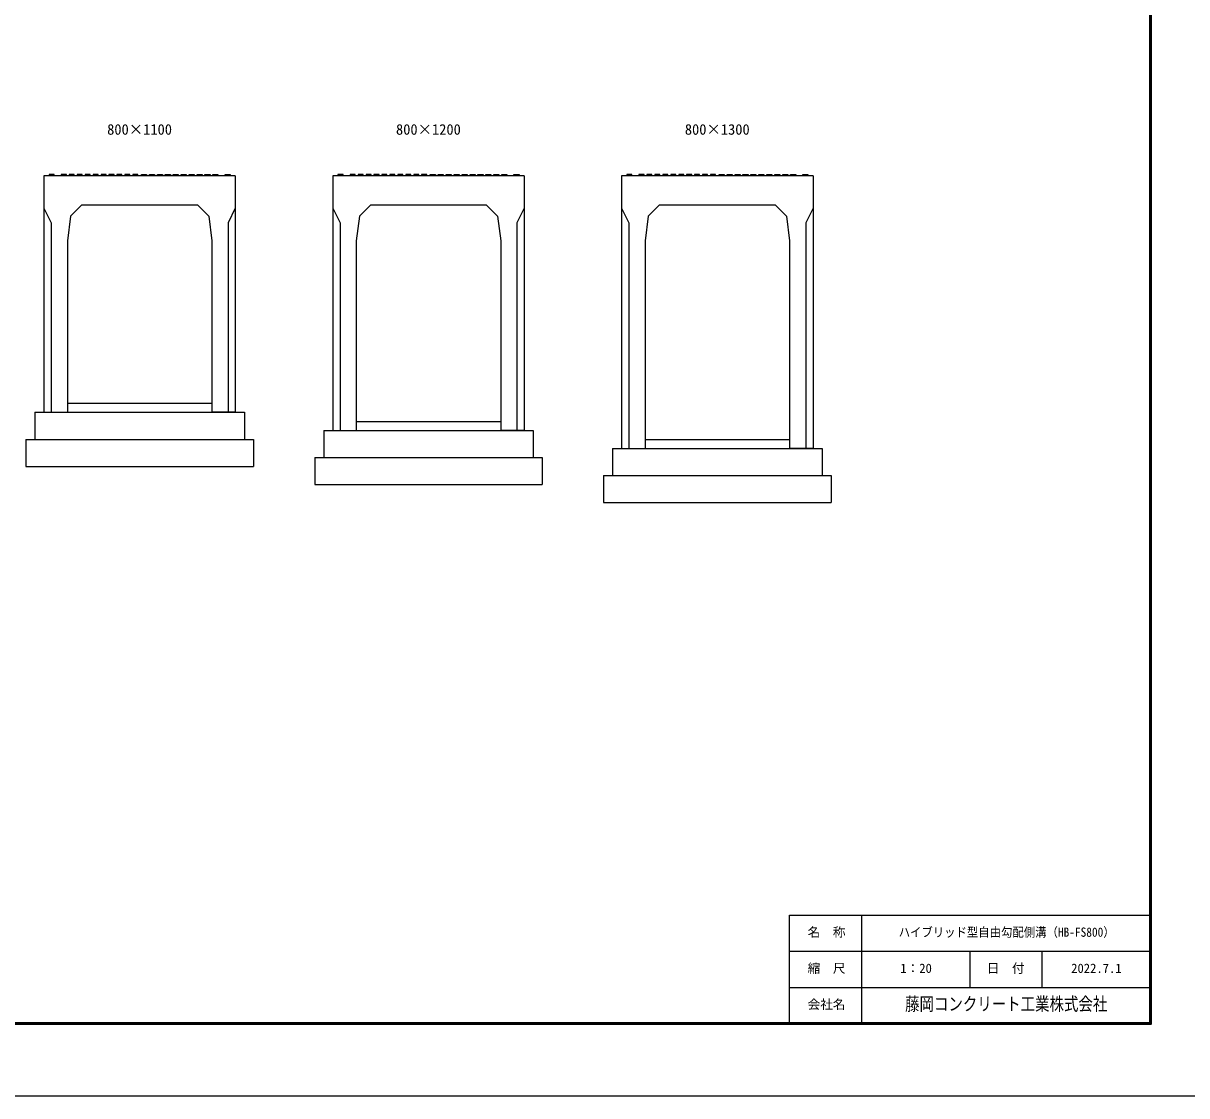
# Model space of a CAD drawing. Units: millimetres, scale not verified. Extents: x -16800 to 16800, y -5940 to 5940.
# Drawn here: x -6645 to -200, y -5940 to 0 of the extents above; entities that cross this region are included whole.
import ezdxf
from ezdxf.enums import TextEntityAlignment as Align

# ---------------------------------------------------------------- set-up
doc = ezdxf.new("R2010")
doc.units = ezdxf.units.MM
doc.header["$LTSCALE"] = 20
for name, color, linetype, lineweight in [('0-1_Defpoints', 5, 'Continuous', 25), ('0-2_HATCH', 6, 'Continuous', 25), ('0-5_OUTLINE', 3, 'Continuous', 25), ('0-6_TXT', 7, 'Continuous', 25), ('0-7_WAKU', 3, 'Continuous', 25), ('0-8_WAKU-LINE', 7, 'Continuous', 25)]:
    doc.layers.add(name, color=color, linetype=linetype, lineweight=lineweight)
doc.layers.add('0-9_WAKU-TXT', color=7, linetype='Continuous')
doc.styles.add('ＭＳ ゴシック', font='')
doc.styles.get('ＭＳ ゴシック').set_extended_font_data('MS Gothic')

msp = doc.modelspace()

# ---------------------------------------------------------------- linework, layer by layer
at = {"layer": '0-1_Defpoints'}
msp.add_lwpolyline([(-16800, -5940), (0, -5940), (0, 5940), (-16800, 5940)], close=True, dxfattribs=at)
at = {"layer": '0-2_HATCH'}
for points in [[(-6472.5, -844.84), (-6473.5, -838.34), (-6501.5, -838.34), (-6502.5, -844.84)], [(-6405, -844.84), (-6406, -838.34), (-6434, -838.34), (-6435, -844.84)], [(-6361, -844.84), (-6362, -838.34), (-6390, -838.34), (-6391, -844.84)], [(-6317, -844.84), (-6318, -838.34), (-6346, -838.34), (-6347, -844.84)], [(-6273, -844.84), (-6274, -838.34), (-6302, -838.34), (-6303, -844.84)], [(-6229, -844.84), (-6230, -838.34), (-6258, -838.34), (-6259, -844.84)], [(-6185, -844.84), (-6186, -838.34), (-6214, -838.34), (-6215, -844.84)], [(-6141, -844.84), (-6142, -838.34), (-6170, -838.34), (-6171, -844.84)], [(-6097, -844.84), (-6098, -838.34), (-6126, -838.34), (-6127, -844.84)], [(-6053, -844.84), (-6054, -838.34), (-6082, -838.34), (-6083, -844.84)], [(-6009, -844.84), (-6010, -838.34), (-6038, -838.34), (-6039, -844.84)], [(-5991, -844.84), (-5990, -838.34), (-5962, -838.34), (-5961, -844.84)], [(-5947, -844.84), (-5946, -838.34), (-5918, -838.34), (-5917, -844.84)], [(-5903, -844.84), (-5902, -838.34), (-5874, -838.34), (-5873, -844.84)], [(-5859, -844.84), (-5858, -838.34), (-5830, -838.34), (-5829, -844.84)], [(-5815, -844.84), (-5814, -838.34), (-5786, -838.34), (-5785, -844.84)], [(-5771, -844.84), (-5770, -838.34), (-5742, -838.34), (-5741, -844.84)], [(-5727, -844.84), (-5726, -838.34), (-5698, -838.34), (-5697, -844.84)], [(-5683, -844.84), (-5682, -838.34), (-5654, -838.34), (-5653, -844.84)], [(-5639, -844.84), (-5638, -838.34), (-5610, -838.34), (-5609, -844.84)], [(-5595, -844.84), (-5594, -838.34), (-5566, -838.34), (-5565, -844.84)], [(-5527.5, -844.84), (-5526.5, -838.34), (-5498.5, -838.34), (-5497.5, -844.84)], [(-4872.5, -844.84), (-4873.5, -838.34), (-4901.5, -838.34), (-4902.5, -844.84)], [(-4805, -844.84), (-4806, -838.34), (-4834, -838.34), (-4835, -844.84)], [(-4761, -844.84), (-4762, -838.34), (-4790, -838.34), (-4791, -844.84)], [(-4717, -844.84), (-4718, -838.34), (-4746, -838.34), (-4747, -844.84)], [(-4673, -844.84), (-4674, -838.34), (-4702, -838.34), (-4703, -844.84)], [(-4629, -844.84), (-4630, -838.34), (-4658, -838.34), (-4659, -844.84)], [(-4585, -844.84), (-4586, -838.34), (-4614, -838.34), (-4615, -844.84)], [(-4541, -844.84), (-4542, -838.34), (-4570, -838.34), (-4571, -844.84)], [(-4497, -844.84), (-4498, -838.34), (-4526, -838.34), (-4527, -844.84)], [(-4453, -844.84), (-4454, -838.34), (-4482, -838.34), (-4483, -844.84)], [(-4409, -844.84), (-4410, -838.34), (-4438, -838.34), (-4439, -844.84)], [(-4391, -844.84), (-4390, -838.34), (-4362, -838.34), (-4361, -844.84)], [(-4347, -844.84), (-4346, -838.34), (-4318, -838.34), (-4317, -844.84)], [(-4303, -844.84), (-4302, -838.34), (-4274, -838.34), (-4273, -844.84)], [(-4259, -844.84), (-4258, -838.34), (-4230, -838.34), (-4229, -844.84)], [(-4215, -844.84), (-4214, -838.34), (-4186, -838.34), (-4185, -844.84)], [(-4171, -844.84), (-4170, -838.34), (-4142, -838.34), (-4141, -844.84)], [(-4127, -844.84), (-4126, -838.34), (-4098, -838.34), (-4097, -844.84)], [(-4083, -844.84), (-4082, -838.34), (-4054, -838.34), (-4053, -844.84)], [(-4039, -844.84), (-4038, -838.34), (-4010, -838.34), (-4009, -844.84)], [(-3995, -844.84), (-3994, -838.34), (-3966, -838.34), (-3965, -844.84)], [(-3927.5, -844.84), (-3926.5, -838.34), (-3898.5, -838.34), (-3897.5, -844.84)], [(-3272.5, -844.84), (-3273.5, -838.34), (-3301.5, -838.34), (-3302.5, -844.84)], [(-3205, -844.84), (-3206, -838.34), (-3234, -838.34), (-3235, -844.84)], [(-3161, -844.84), (-3162, -838.34), (-3190, -838.34), (-3191, -844.84)], [(-3117, -844.84), (-3118, -838.34), (-3146, -838.34), (-3147, -844.84)], [(-3073, -844.84), (-3074, -838.34), (-3102, -838.34), (-3103, -844.84)], [(-3029, -844.84), (-3030, -838.34), (-3058, -838.34), (-3059, -844.84)], [(-2985, -844.84), (-2986, -838.34), (-3014, -838.34), (-3015, -844.84)], [(-2941, -844.84), (-2942, -838.34), (-2970, -838.34), (-2971, -844.84)], [(-2897, -844.84), (-2898, -838.34), (-2926, -838.34), (-2927, -844.84)], [(-2853, -844.84), (-2854, -838.34), (-2882, -838.34), (-2883, -844.84)], [(-2809, -844.84), (-2810, -838.34), (-2838, -838.34), (-2839, -844.84)], [(-2791, -844.84), (-2790, -838.34), (-2762, -838.34), (-2761, -844.84)], [(-2747, -844.84), (-2746, -838.34), (-2718, -838.34), (-2717, -844.84)], [(-2703, -844.84), (-2702, -838.34), (-2674, -838.34), (-2673, -844.84)], [(-2659, -844.84), (-2658, -838.34), (-2630, -838.34), (-2629, -844.84)], [(-2615, -844.84), (-2614, -838.34), (-2586, -838.34), (-2585, -844.84)], [(-2571, -844.84), (-2570, -838.34), (-2542, -838.34), (-2541, -844.84)], [(-2527, -844.84), (-2526, -838.34), (-2498, -838.34), (-2497, -844.84)], [(-2483, -844.84), (-2482, -838.34), (-2454, -838.34), (-2453, -844.84)], [(-2439, -844.84), (-2438, -838.34), (-2410, -838.34), (-2409, -844.84)], [(-2395, -844.84), (-2394, -838.34), (-2366, -838.34), (-2365, -844.84)], [(-2327.5, -844.84), (-2326.5, -838.34), (-2298.5, -838.34), (-2297.5, -844.84)]]:
    msp.add_lwpolyline(points, dxfattribs=at)
at = {"layer": '0-5_OUTLINE'}
for p, q in [((-5470, -844.84), (-6530, -844.84)), ((-6530, -844.84), (-6530, -2154.84)), ((-5470, -844.84), (-5470, -2154.84)), ((-3870, -844.84), (-4930, -844.84)), ((-4930, -844.84), (-4930, -2254.84)), ((-3870, -844.84), (-3870, -2254.84)), ((-2270, -844.84), (-3330, -844.84)), ((-3330, -844.84), (-3330, -2354.84)), ((-2270, -844.84), (-2270, -2354.84)), ((-6530, -1024.84), (-6490, -1104.84)), ((-6382.86, -1067.7), (-6320, -1004.84)), ((-6320, -1004.84), (-5680, -1004.84)), ((-5617.14, -1067.7), (-5680, -1004.84)), ((-5470, -1024.84), (-5510, -1104.84)), ((-4930, -1024.84), (-4890, -1104.84)), ((-4782.86, -1067.7), (-4720, -1004.84)), ((-4720, -1004.84), (-4080, -1004.84)), ((-4017.14, -1067.7), (-4080, -1004.84)), ((-3870, -1024.84), (-3910, -1104.84)), ((-3330, -1024.84), (-3290, -1104.84)), ((-3182.86, -1067.7), (-3120, -1004.84)), ((-3120, -1004.84), (-2480, -1004.84)), ((-2417.14, -1067.7), (-2480, -1004.84)), ((-2270, -1024.84), (-2310, -1104.84)), ((-6382.86, -1067.7), (-6400, -1204.84)), ((-5617.14, -1067.7), (-5600, -1204.84)), ((-4782.86, -1067.7), (-4800, -1204.84)), ((-4017.14, -1067.7), (-4000, -1204.84)), ((-3182.86, -1067.7), (-3200, -1204.84)), ((-2417.14, -1067.7), (-2400, -1204.84)), ((-6490, -1104.84), (-6490, -2154.84)), ((-5510, -1104.84), (-5510, -2154.84)), ((-4890, -1104.84), (-4890, -2254.84)), ((-3910, -1104.84), (-3910, -2254.84)), ((-3290, -1104.84), (-3290, -2354.84)), ((-2310, -1104.84), (-2310, -2354.84)), ((-6400, -1204.84), (-6400, -2154.84)), ((-5600, -1204.84), (-5600, -2154.84)), ((-4800, -1204.84), (-4800, -2254.84)), ((-4000, -1204.84), (-4000, -2254.84)), ((-3200, -1204.84), (-3200, -2354.84)), ((-2400, -1204.84), (-2400, -2354.84)), ((-6400, -2104.84), (-5600, -2104.84)), ((-6580, -2154.84), (-5420, -2154.84)), ((-6580, -2154.84), (-6580, -2304.84)), ((-6530, -2154.84), (-6400, -2154.84)), ((-5470, -2154.84), (-5600, -2154.84)), ((-5420, -2154.84), (-5420, -2304.84)), ((-4980, -2254.84), (-3820, -2254.84)), ((-4980, -2254.84), (-4980, -2404.84)), ((-4930, -2254.84), (-4800, -2254.84)), ((-4800, -2204.84), (-4000, -2204.84)), ((-3870, -2254.84), (-4000, -2254.84)), ((-3820, -2254.84), (-3820, -2404.84)), ((-6630, -2304.84), (-5370, -2304.84)), ((-6630, -2304.84), (-6630, -2454.84)), ((-5370, -2304.84), (-5370, -2454.84)), ((-3200, -2304.84), (-2400, -2304.84)), ((-3380, -2354.84), (-2220, -2354.84)), ((-3380, -2354.84), (-3380, -2504.84)), ((-3330, -2354.84), (-3200, -2354.84)), ((-2270, -2354.84), (-2400, -2354.84)), ((-2220, -2354.84), (-2220, -2504.84)), ((-5030, -2404.84), (-3770, -2404.84)), ((-5030, -2404.84), (-5030, -2554.84)), ((-3770, -2404.84), (-3770, -2554.84)), ((-6630, -2454.84), (-5370, -2454.84)), ((-3430, -2504.84), (-2170, -2504.84)), ((-3430, -2504.84), (-3430, -2654.84)), ((-2170, -2504.84), (-2170, -2654.84)), ((-5030, -2554.84), (-3770, -2554.84)), ((-3430, -2654.84), (-2170, -2654.84))]:
    msp.add_line(p, q, dxfattribs=at)
at = {"layer": '0-7_WAKU'}
for p, q in [((-2400, -4940), (-400, -4940)), ((-2400, -5540), (-2400, -4940))]:
    msp.add_line(p, q, dxfattribs=at)
at = {"layer": '0-7_WAKU', "lineweight": 50}
msp.add_lwpolyline([(-16400, -5540), (-400, -5540), (-400, 5540), (-16400, 5540)], close=True, dxfattribs=at)
at = {"layer": '0-8_WAKU-LINE'}
for p, q in [((-2000, -5540), (-2000, -4940)), ((-2400, -5140), (-400, -5140)), ((-1400, -5340), (-1400, -5140)), ((-1000, -5340), (-1000, -5140)), ((-2400, -5340), (-400, -5340))]:
    msp.add_line(p, q, dxfattribs=at)

# ---------------------------------------------------------------- texts
at = {"layer": '0-6_TXT', "style": 'ＭＳ ゴシック'}
for s, p in [('800×1100', (-6180, -634.84)), ('800×1200', (-4580, -634.84)), ('800×1300', (-2980, -634.84))]:
    msp.add_text(s, height=58.65, dxfattribs=at).set_placement(p, align=Align.BOTTOM_LEFT)
at = {"layer": '0-9_WAKU-TXT', "style": 'ＭＳ ゴシック'}
for s, p in [('名\u3000称', (-2300.1, -5075)), ('縮\u3000尺', (-2300.1, -5275)), ('1：20', (-1786.5, -5275)), ('日\u3000付', (-1308.11, -5275)), ('2022.7.1', (-840, -5275)), ('会社名', (-2300.1, -5475))]:
    msp.add_text(s, height=51.32, dxfattribs=at).set_placement(p, align=Align.BOTTOM_LEFT)
for s, height, width, p in [('ハイブリッド型自由勾配側溝（HB-FS800）', 51.32, 0.9, (-1795.5, -5075)), ('藤岡コンクリート工業株式会社', 73.31, 0.8, (-1760, -5490))]:
    msp.add_text(s, height=height, dxfattribs=dict(at, width=width)).set_placement(p, align=Align.BOTTOM_LEFT)

doc.saveas('drawing.dxf')
